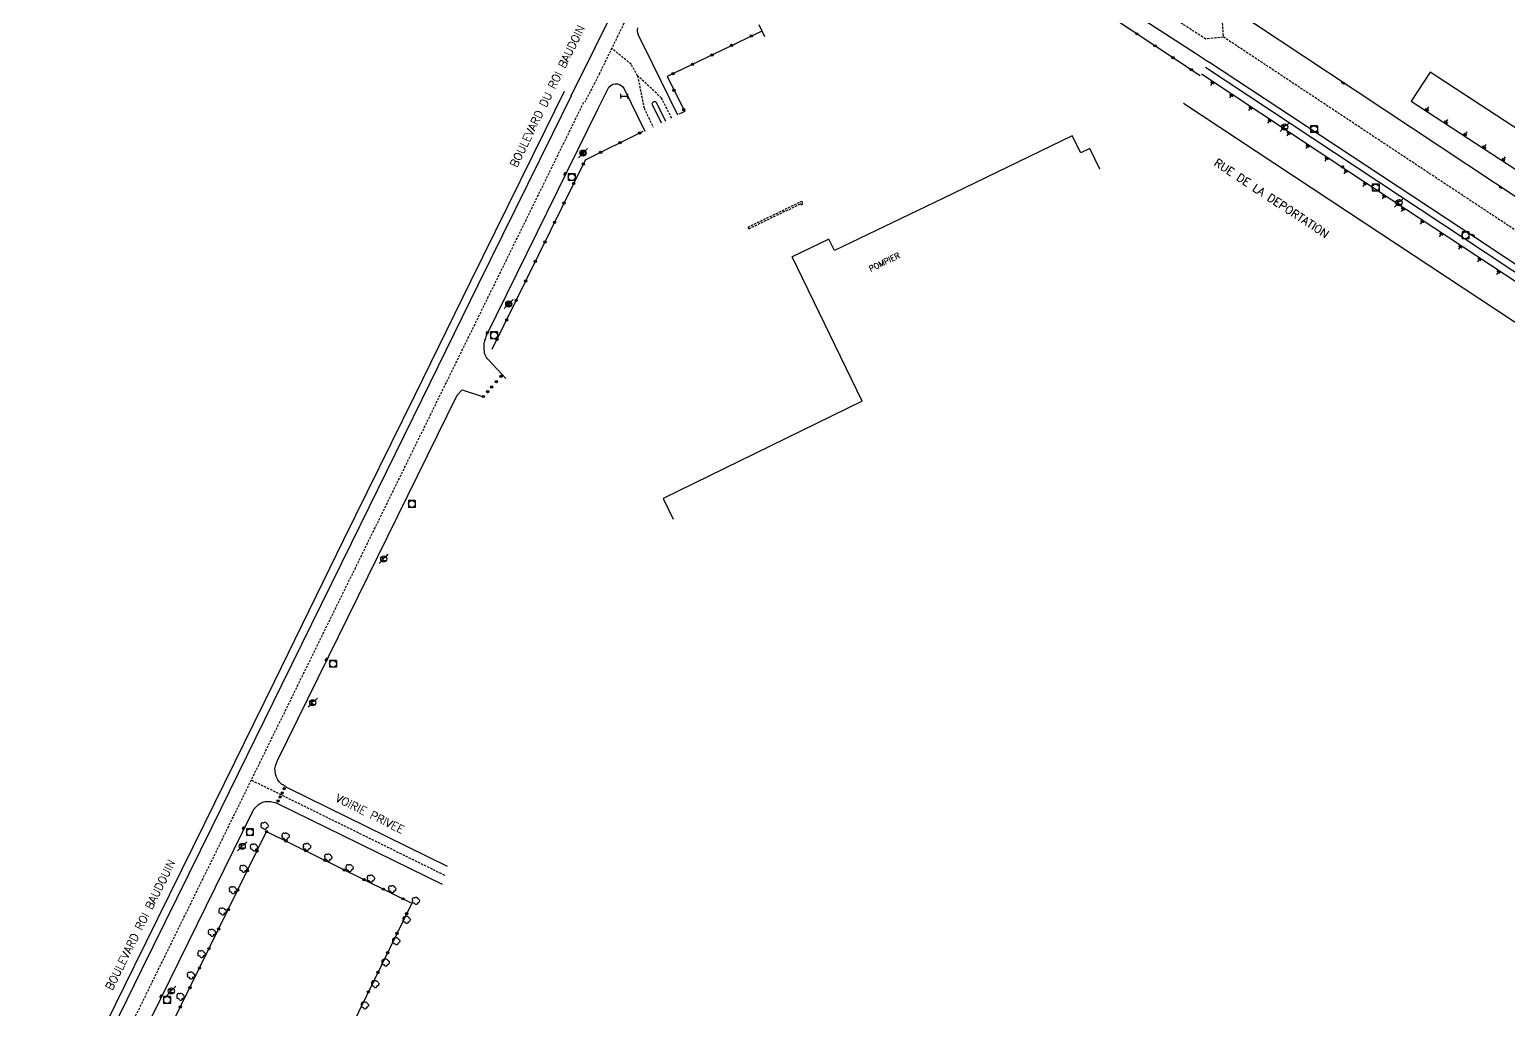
# Model space of a CAD drawing. Header units: millimetres. Extents: x 137000 to 138000, y 128000 to 129000.
# Drawn here: x 137282.5 to 137605.8, y 128397 to 128611.2 of the extents above; entities that cross this region are included whole.
import ezdxf
from ezdxf.enums import TextEntityAlignment as Align

# ---------------------------------------------------------------- set-up
doc = ezdxf.new("R2010")
doc.units = ezdxf.units.MM
doc.linetypes.add('DASHED', pattern=[0.75, 0.5, -0.25])
doc.layers.get('0').update_dxf_attribs({"linetype": 'CONTINUOUS'})
for name, color, linetype in [('w0001', 6, 'DASHED'), ('w0008', 7, 'CONTINUOUS'), ('w0100', 7, 'CONTINUOUS'), ('W0112', 1, 'DASHED'), ('w0211', 2, 'CONTINUOUS'), ('w0300', 7, 'CONTINUOUS'), ('w0322', 7, 'CONTINUOUS'), ('w0400', 7, 'CONTINUOUS'), ('w0420', 7, 'CONTINUOUS'), ('w0469', 7, 'CONTINUOUS'), ('W0471', 7, 'CONTINUOUS'), ('w0851', 7, 'CONTINUOUS'), ('W0984', 7, 'CONTINUOUS'), ('w0989', 7, 'CONTINUOUS'), ('W1474', 7, 'CONTINUOUS')]:
    doc.layers.add(name, color=color, linetype=linetype)
doc.styles.get("Standard").update_dxf_attribs({"font": 'romans.shx', "width": 0.85})

# ---------------------------------------------------------------- blocks, each defined once
blk = doc.blocks.new('t211o')
at = {"color": 0, "linetype": 'Continuous'}
for p, q in [((-0.29, 0.5), (-0.29, 0)), ((0, 1), (0, 0)), ((0.29, 0.5), (0.29, 0))]:
    blk.add_line(p, q, dxfattribs=at)
blk = doc.blocks.new('T471')
for p, q in [((-0.333334, 0.333334), (-0.333334, -0.333334)), ((-0.333334, 0.333334), (0.333334, 0.333334)), ((-0.333334, 0), (0, 0)), ((0.500001, 0.500001), (1.000002, 1.000002)), ((-0.500001, -0.500001), (-1.000002, -1.000002)), ((-0.333334, -0.333334), (0.333334, -0.333334))]:
    blk.add_line(p, q)
blk.add_ellipse((0, 0), major_axis=(0.471405, 0.471405), ratio=1, start_param=5.4977871438, end_param=11.780972451)
blk = doc.blocks.new('T420')
for p, q in [((0.75, 0.75), (-0.75, 0.75)), ((-0.75, 0.75), (-0.75, -0.75)), ((0.75, 0.75), (0.75, -0.75)), ((0.75, -0.75), (-0.75, -0.75))]:
    blk.add_line(p, q)
blk.add_ellipse((0, 0), major_axis=(-0.53, 0.53), ratio=1, start_param=3.926991, end_param=10.210176)
blk = doc.blocks.new('T400')
for p, q in [((-0.15, 0.3), (0.15, 0.3)), ((-0.15, -0.25), (-0.15, 0.3)), ((-0.15, 0.15), (0.15, 0.15)), ((-0.15, 0), (0.15, 0)), ((0.15, 0.3), (0.15, -0.25)), ((-0.15, -0.15), (0.15, -0.15)), ((-0.15, -0.25), (-0.15, -0.3)), ((-0.15, -0.3), (0.15, -0.3)), ((0.15, -0.3), (0.15, -0.25))]:
    blk.add_line(p, q)
blk = doc.blocks.new('t322o')
at = {"color": 0, "linetype": 'Continuous'}
for radius in [0.25, 0.15]:
    blk.add_circle((0, 0), radius, dxfattribs=at)
blk = doc.blocks.new('T300')
for p, q in [((-0.8, 0.51), (-0.86, 0.34)), ((-0.86, 0.34), (-0.86, 0.17)), ((-0.86, 0.17), (-0.74, 0.06)), ((-0.69, 0.63), (-0.8, 0.51)), ((-0.8, -0.06), (-0.74, 0.06)), ((-0.74, 0.06), (-0.69, 0.11)), ((-0.57, 0.69), (-0.69, 0.63)), ((-0.46, 0.69), (-0.57, 0.69)), ((-0.29, 0.63), (-0.46, 0.69)), ((-0.29, 0.63), (-0.17, 0.74)), ((-0.23, 0.57), (-0.29, 0.63)), ((-0.17, 0.74), (-0.06, 0.8)), ((-0.06, 0.8), (0.06, 0.8)), ((0.06, 0.8), (0.23, 0.74)), ((0.23, 0.74), (0.34, 0.63)), ((0.34, 0.63), (0.4, 0.51)), ((0.46, 0.46), (0.34, 0.46)), ((0.4, 0.51), (0.4, 0.46)), ((0.57, 0.4), (0.46, 0.46)), ((0.57, 0.4), (0.69, 0.29)), ((0.69, 0.29), (0.74, 0.17)), ((0.74, 0.06), (0.69, -0.17)), ((0.74, 0.17), (0.74, 0.06)), ((-0.8, -0.17), (-0.8, -0.06)), ((-0.8, -0.23), (-0.8, -0.17)), ((-0.74, -0.34), (-0.8, -0.23)), ((-0.69, -0.4), (-0.74, -0.34)), ((-0.51, -0.46), (-0.69, -0.4)), ((-0.4, -0.46), (-0.51, -0.46)), ((-0.4, -0.46), (-0.34, -0.46)), ((-0.34, -0.46), (-0.34, -0.4)), ((-0.34, -0.51), (-0.34, -0.46)), ((-0.29, -0.63), (-0.34, -0.51)), ((-0.17, -0.74), (-0.29, -0.63)), ((-0.06, -0.8), (-0.17, -0.74)), ((0.06, -0.8), (-0.06, -0.8)), ((0.17, -0.74), (0.06, -0.8)), ((0.23, -0.69), (0.17, -0.74)), ((0.29, -0.46), (0.23, -0.46)), ((0.29, -0.63), (0.23, -0.69)), ((0.46, -0.4), (0.29, -0.46)), ((0.34, -0.51), (0.29, -0.63)), ((0.34, -0.51), (0.34, -0.46)), ((0.57, -0.34), (0.46, -0.4)), ((0.63, -0.29), (0.57, -0.34)), ((0.69, -0.17), (0.63, -0.29))]:
    blk.add_line(p, q)
blk = doc.blocks.new('T851')
at = {"color": 0, "linetype": 'ByBlock', "lineweight": -2}
for p, q in [((-0.25, -0.15), (0, 0.32)), ((0, 0.32), (0.25, -0.15)), ((-0.25, -0.15), (0.25, -0.15))]:
    blk.add_line(p, q, dxfattribs=at)
for radius in [0.15, 0.05, 0.0333]:
    blk.add_circle((0, 0), radius, dxfattribs=at)
blk = doc.blocks.new('T1474')
at = {"color": 0, "linetype": 'Continuous', "flags": 128}
for points in [[(-0.75, -0.5), (-0.75, 0.5)], [(-0.75, 0), (0.75, 0)], [(0.75, 0), (0.75, -0.5), (0.75, 0.5)]]:
    blk.add_lwpolyline(points, dxfattribs=at)
blk = doc.blocks.new('T469')
at = {"color": 0, "linetype": 'ByBlock', "lineweight": -2, "flags": 128}
for points in [[(-0.35, 0.35), (0.35, -0.35)], [(-0.35, -0.35), (0.35, 0.35)]]:
    blk.add_lwpolyline(points, dxfattribs=at)
at = {"color": 0, "linetype": 'ByBlock', "lineweight": -2}
blk.add_circle((0, 0), 0.5, dxfattribs=at)

msp = doc.modelspace()

# ---------------------------------------------------------------- linework, layer by layer
at = {"layer": 'w0001'}
for points in [[(137467.32, 128666.46), (137470.93, 128660.37), (137472.78, 128658.27), (137475.89, 128655.83), (137480.79, 128652.32), (137486.64, 128648.4), (137493.77, 128643.91), (137501.74, 128639.33), (137509.27, 128635.43), (137517.16, 128631.4), (137524.52, 128627.04), (137532.87, 128621.62), (137543.07, 128614.87), (137543.44, 128609.55)], [(137420.02, 128652.69), (137420.97, 128644.63), (137421.23, 128641.66), (137422.47, 128636.19), (137418.67, 128626.82), (137412.43, 128612.59), (137407.09, 128601.61), (137403.86, 128595.35)], [(137543.44, 128609.55), (137539.61, 128609.14), (137528.03, 128616.65), (137519.08, 128622.37), (137506.88, 128629.57), (137499.26, 128633.84), (137491.85, 128638.25), (137485.65, 128642), (137481.64, 128644.5), (137477.15, 128646.88), (137472.22, 128648.64), (137467.58, 128649.36), (137464.78, 128649.15), (137457.48, 128648.65)], [(137422.86, 128591.84), (137420.63, 128596.25), (137415.41, 128601.13), (137414.01, 128603.65), (137409.76, 128607.1)], [(137415.41, 128601.13), (137416.82, 128594.06), (137418.81, 128589.88)]]:
    msp.add_lwpolyline(points, dxfattribs=at)
at = {"layer": 'w0001', "flags": 128}
for points in [[(138000, 128246.49), (137992.63, 128255.67), (137952.46, 128300.48), (137921.2, 128335.34), (137900.72, 128357.84), (137886.42, 128372.15), (137867.58, 128389.68), (137828.77, 128420.39), (137771.14, 128458.92), (137666.89, 128527.92), (137585.34, 128581.86), (137543.46, 128609.6)], [(137282.49, 128340.46), (137287.22, 128357.86), (137288.41, 128360.34), (137403.7, 128595.42)], [(137373.26, 128426.27), (137330.95, 128447.08)]]:
    msp.add_lwpolyline(points, dxfattribs=at)
at = {"layer": 'w0008'}
for points in [[(137400.92, 128596.74), (137411.35, 128617.97), (137412.23, 128619.86), (137412.98, 128621.73), (137413.86, 128624.32)], [(137518.29, 128618.47), (137537.6, 128605.94), (137540.25, 128604.18)], [(137441.93, 128612.33), (137443.14, 128609.73)], [(137424.2, 128592.5), (137418.8, 128603.47), (137415.62, 128609.97), (137415.44, 128610.43), (137415.39, 128611.03), (137415.49, 128611.56)], [(137406.8, 128593.96), (137408.87, 128598.16), (137409.15, 128598.62), (137409.55, 128599), (137410.02, 128599.25), (137410.54, 128599.35), (137410.99, 128599.35), (137411.46, 128599.21), (137411.85, 128598.99), (137412.21, 128598.66), (137412.5, 128598.25), (137417.02, 128589.02)], [(137420.6, 128590.75), (137418.65, 128594.75), (137418.6, 128595.05), (137418.75, 128595.36), (137419.02, 128595.49), (137419.29, 128595.47), (137419.45, 128595.34), (137421.53, 128591.18)]]:
    msp.add_lwpolyline(points, dxfattribs=at)
at = {"layer": 'w0008', "flags": 128}
for points in [[(137545.35, 128615.81), (137566.2, 128602.01), (137602.98, 128577.66), (137643.38, 128550.91), (137682.23, 128525.29), (137724.74, 128497.11), (137766.79, 128469.34), (137798.91, 128448.02), (137801.8, 128446.13), (137812.33, 128439.15, -0.000625), (137814.73, 128437.56, -0.000243), (137820.89, 128433.45, -0.002939), (137826.03, 128429.98, -0.004223), (137829.57, 128427.51, -0.003185), (137829.72, 128427.4, -0.000066), (137837.3, 128421.88, -0.002571), (137840.45, 128419.56, -0.001413), (137846.15, 128415.28), (137848.81, 128418.65), (137813.07, 128448.93)], [(137386.57, 128534.89), (137382.78, 128539, -0.057431), (137382.11, 128540.08, -0.090983), (137381.91, 128540.86, -0.027404), (137381.87, 128542.38, -0.06309), (137381.98, 128543.04, -0.010857), (137382.28, 128544, -0.032107), (137382.41, 128544.32), (137400.08, 128580.32), (137406.78, 128593.97)], [(137373.83, 128428.2), (137356.21, 128436.88), (137339.01, 128445.35, -0.028526), (137338.29, 128445.76, -0.020947), (137337.37, 128446.41, -0.102951), (137336.75, 128447.14, -0.073613), (137336.28, 128448.39, -0.04813), (137336.14, 128449.6, -0.0869), (137336.24, 128450.26, -0.010211), (137336.52, 128451.03, -0.022243), (137336.67, 128451.37), (137347.84, 128474.03), (137375.95, 128531.24), (137377.07, 128532.47), (137381.27, 128531.03)], [(137295.2, 128366.83), (137329.1, 128435.89), (137331.2, 128440.17, -0.06133), (137331.68, 128440.9, -0.04367), (137332.55, 128441.76, -0.103456), (137333.6, 128442.32, -0.096795), (137334.86, 128442.43, -0.030709), (137336.09, 128442.22, -0.057366), (137336.72, 128442), (137372.68, 128424.34)]]:
    msp.add_lwpolyline(points, format="xyb", dxfattribs=at)
for points in [[(137539.54, 128602.99), (137600.7, 128562.53), (137655.81, 128526.05)], [(137637.51, 128539.86), (137598.55, 128565.69), (137564.79, 128587.95), (137540.25, 128604.19)], [(137399.35, 128597.71), (137395.11, 128589.08), (137378.89, 128556.13), (137366.65, 128531.12), (137351.15, 128499.67), (137335.94, 128468.62), (137320.7, 128437.64), (137305.36, 128406.4), (137289.14, 128373.35)], [(137400.89, 128596.75), (137396.73, 128588.28), (137380.51, 128555.34), (137368.27, 128530.33), (137352.77, 128498.87), (137337.56, 128467.83), (137322.32, 128436.84), (137306.98, 128405.6), (137290.76, 128372.55)]]:
    msp.add_lwpolyline(points, dxfattribs=at)
at = {"layer": 'w0100'}
msp.add_line((137464.48, 128529.93), (137449.18, 128561.53), dxfattribs=at)
for points in [[(137516.43, 128580.7), (137514.31, 128585.23), (137512.3, 128584.28), (137510.42, 128588), (137482.14, 128574.3), (137458.42, 128562.9), (137457.21, 128565.41), (137449.18, 128561.53)], [(137464.48, 128529.93), (137421.01, 128508.67), (137423.2, 128504.19)]]:
    msp.add_lwpolyline(points, dxfattribs=at)
at = {"layer": 'W0112'}
for points in [[(137439.56, 128568.02), (137451.28, 128573.69), (137451.56, 128573.07), (137451.56, 128573.07), (137451.56, 128573.07), (137451.56, 128573.07), (137451.56, 128573.07), (137451.56, 128573.07), (137451.56, 128573.07), (137451.56, 128573.07), (137451.56, 128573.07), (137451.56, 128573.07), (137451.56, 128573.07), (137451.56, 128573.07), (137451.56, 128573.07), (137451.56, 128573.07), (137451.56, 128573.07), (137451.56, 128573.07), (137451.56, 128573.07), (137451.56, 128573.07), (137451.56, 128573.07), (137451.56, 128573.07), (137451.56, 128573.07), (137451.56, 128573.07), (137451.56, 128573.07), (137451.56, 128573.07), (137451.56, 128573.07), (137451.56, 128573.07), (137451.56, 128573.07), (137451.56, 128573.07), (137451.56, 128573.07), (137451.56, 128573.07), (137451.56, 128573.07), (137451.56, 128573.07), (137451.56, 128573.07), (137451.56, 128573.07), (137451.56, 128573.07), (137451.56, 128573.07), (137451.56, 128573.07), (137451.56, 128573.07), (137451.56, 128573.07), (137451.56, 128573.07), (137451.56, 128573.07), (137451.56, 128573.07), (137451.56, 128573.07), (137451.56, 128573.07), (137451.56, 128573.07), (137451.56, 128573.07), (137451.56, 128573.07), (137451.56, 128573.07), (137451.56, 128573.07), (137451.56, 128573.07), (137451.56, 128573.07), (137451.56, 128573.07), (137451.56, 128573.07), (137451.56, 128573.07), (137451.56, 128573.07), (137451.56, 128573.07), (137451.56, 128573.07), (137451.56, 128573.07), (137451.56, 128573.07), (137451.56, 128573.07), (137451.56, 128573.07), (137451.56, 128573.07), (137451.56, 128573.07), (137451.56, 128573.07), (137451.56, 128573.07), (137451.56, 128573.07), (137451.56, 128573.07), (137451.56, 128573.07), (137451.56, 128573.07), (137451.56, 128573.07), (137451.56, 128573.07), (137451.56, 128573.07), (137451.56, 128573.07), (137451.56, 128573.07), (137451.56, 128573.07), (137451.56, 128573.07), (137451.56, 128573.07), (137451.56, 128573.07), (137451.56, 128573.07), (137451.56, 128573.07), (137451.56, 128573.07), (137451.56, 128573.07), (137451.56, 128573.07), (137451.56, 128573.07), (137451.56, 128573.07), (137451.56, 128573.07), (137451.56, 128573.07), (137451.56, 128573.07), (137451.56, 128573.07), (137451.56, 128573.07), (137451.56, 128573.07), (137451.56, 128573.07), (137451.56, 128573.07), (137451.56, 128573.07), (137451.56, 128573.07), (137451.56, 128573.07), (137451.56, 128573.07), (137451.56, 128573.07), (137451.56, 128573.07), (137451.56, 128573.07), (137451.56, 128573.07), (137451.56, 128573.07), (137451.56, 128573.07), (137451.56, 128573.07), (137451.56, 128573.07), (137451.56, 128573.07), (137451.56, 128573.07), (137451.56, 128573.07), (137451.56, 128573.07), (137451.56, 128573.07), (137451.56, 128573.07), (137451.56, 128573.07), (137451.56, 128573.07), (137451.56, 128573.07), (137451.56, 128573.07), (137451.56, 128573.07), (137451.56, 128573.07), (137451.56, 128573.07)], [(137439.56, 128568.02), (137439.74, 128567.66), (137451.08, 128573.15), (137451.2, 128572.9), (137451.56, 128573.07), (137451.56, 128573.07), (137451.56, 128573.07), (137451.56, 128573.07), (137451.56, 128573.07), (137451.56, 128573.07), (137451.56, 128573.07), (137451.56, 128573.07), (137451.56, 128573.07), (137451.56, 128573.07), (137451.56, 128573.07), (137451.56, 128573.07), (137451.56, 128573.07), (137451.56, 128573.07), (137451.56, 128573.07), (137451.56, 128573.07), (137451.56, 128573.07), (137451.56, 128573.07), (137451.56, 128573.07), (137451.56, 128573.07), (137451.56, 128573.07), (137451.56, 128573.07), (137451.56, 128573.07), (137451.56, 128573.07), (137451.56, 128573.07), (137451.56, 128573.07), (137451.56, 128573.07), (137451.56, 128573.07), (137451.56, 128573.07), (137451.56, 128573.07), (137451.56, 128573.07), (137451.56, 128573.07), (137451.56, 128573.07), (137451.56, 128573.07), (137451.56, 128573.07), (137451.56, 128573.07), (137451.56, 128573.07), (137451.56, 128573.07), (137451.56, 128573.07), (137451.56, 128573.07), (137451.56, 128573.07), (137451.56, 128573.07), (137451.56, 128573.07), (137451.56, 128573.07), (137451.56, 128573.07), (137451.56, 128573.07), (137451.56, 128573.07), (137451.56, 128573.07), (137451.56, 128573.07), (137451.56, 128573.07), (137451.56, 128573.07), (137451.56, 128573.07), (137451.56, 128573.07), (137451.56, 128573.07), (137451.56, 128573.07), (137451.56, 128573.07), (137451.56, 128573.07), (137451.56, 128573.07), (137451.56, 128573.07), (137451.56, 128573.07), (137451.56, 128573.07), (137451.56, 128573.07), (137451.56, 128573.07), (137451.56, 128573.07), (137451.56, 128573.07), (137451.56, 128573.07), (137451.56, 128573.07), (137451.56, 128573.07), (137451.56, 128573.07), (137451.56, 128573.07), (137451.56, 128573.07), (137451.56, 128573.07), (137451.56, 128573.07), (137451.56, 128573.07), (137451.56, 128573.07), (137451.56, 128573.07), (137451.56, 128573.07), (137451.56, 128573.07), (137451.56, 128573.07), (137451.56, 128573.07), (137451.56, 128573.07), (137451.56, 128573.07), (137451.56, 128573.07), (137451.56, 128573.07), (137451.56, 128573.07), (137451.56, 128573.07), (137451.56, 128573.07), (137451.56, 128573.07), (137451.56, 128573.07), (137451.56, 128573.07), (137451.56, 128573.07), (137451.56, 128573.07), (137451.56, 128573.07), (137451.56, 128573.07), (137451.56, 128573.07), (137451.56, 128573.07), (137451.56, 128573.07), (137451.56, 128573.07), (137451.56, 128573.07), (137451.56, 128573.07), (137451.56, 128573.07), (137451.56, 128573.07), (137451.56, 128573.07), (137451.56, 128573.07), (137451.56, 128573.07), (137451.56, 128573.07), (137451.56, 128573.07), (137451.56, 128573.07), (137451.56, 128573.07), (137451.56, 128573.07), (137451.56, 128573.07), (137451.56, 128573.07), (137451.56, 128573.07), (137451.56, 128573.07), (137451.56, 128573.07), (137451.56, 128573.07)]]:
    msp.add_lwpolyline(points, dxfattribs=at)
at = {"layer": 'w0211', "flags": 128}
for points in [[(137538.69, 128601.56), (137570.9, 128580.21), (137632.86, 128539.33), (137635.13, 128537.83)], [(137810.8, 128447.62), (137755.88, 128491.06), (137754.27, 128492.15), (137704.15, 128525.38), (137651.92, 128560.6), (137588.69, 128601.91), (137584.54, 128595.56), (137647.73, 128554.28), (137699.93, 128519.08), (137750.05, 128485.86), (137752.27, 128484.35), (137782.69, 128463.68), (137811.67, 128442.65), (137831.24, 128432.36)], [(137638.23, 128526.68), (137638.23, 128526.68), (137628.68, 128533.01), (137566.72, 128573.88), (137534.78, 128595.05)]]:
    msp.add_lwpolyline(points, dxfattribs=at)
at = {"layer": 'w0322'}
for points in [[(137538.43, 128601.12), (137518.32, 128614.39), (137495.83, 128629.14), (137492.74, 128629.88), (137490.11, 128630.95), (137483.59, 128631.03), (137450, 128614.54)], [(137442.4, 128610.82), (137442.4, 128610.82), (137442.4, 128610.82), (137442.4, 128610.82), (137442.4, 128610.82), (137442.4, 128610.82), (137442.4, 128610.82), (137442.4, 128610.82), (137442.4, 128610.82), (137442.4, 128610.82), (137442.4, 128610.82), (137442.4, 128610.82), (137442.4, 128610.82), (137442.4, 128610.82), (137442.4, 128610.82), (137442.4, 128610.82), (137442.4, 128610.82), (137421.89, 128600.96), (137425.71, 128593.29), (137424.45, 128592.7)], [(137442.4, 128610.82), (137442.4, 128610.82), (137442.4, 128610.82), (137442.4, 128610.82), (137442.4, 128610.82), (137442.4, 128610.82), (137442.4, 128610.82), (137442.4, 128610.82), (137442.4, 128610.82), (137442.4, 128610.82), (137442.4, 128610.82), (137442.4, 128610.82), (137442.4, 128610.82), (137442.4, 128610.82), (137442.4, 128610.82), (137442.4, 128610.82), (137442.4, 128610.82), (137442.4, 128610.82), (137442.4, 128610.82), (137442.4, 128610.82), (137442.4, 128610.82), (137442.4, 128610.82), (137442.4, 128610.82), (137442.4, 128610.82), (137442.4, 128610.82), (137442.4, 128610.82), (137442.4, 128610.82), (137442.4, 128610.82), (137442.4, 128610.82), (137442.4, 128610.82), (137442.4, 128610.82), (137442.4, 128610.82), (137442.4, 128610.82), (137442.4, 128610.82), (137442.4, 128610.82), (137442.4, 128610.82), (137442.4, 128610.82), (137442.4, 128610.82), (137442.4, 128610.82), (137442.4, 128610.82), (137442.4, 128610.82), (137442.4, 128610.82), (137442.4, 128610.82), (137442.4, 128610.82), (137442.4, 128610.82), (137442.4, 128610.82), (137442.4, 128610.82), (137442.4, 128610.82), (137442.4, 128610.82), (137442.4, 128610.82), (137442.4, 128610.82), (137442.4, 128610.82), (137442.4, 128610.82), (137442.4, 128610.82), (137442.4, 128610.82), (137442.4, 128610.82), (137442.4, 128610.82), (137442.4, 128610.82), (137442.4, 128610.82), (137442.4, 128610.82), (137442.4, 128610.82), (137442.4, 128610.82), (137442.4, 128610.82), (137442.4, 128610.82), (137442.4, 128610.82), (137442.4, 128610.82), (137442.4, 128610.82), (137442.4, 128610.82), (137442.4, 128610.82), (137442.4, 128610.82), (137442.4, 128610.82), (137442.4, 128610.82), (137442.4, 128610.82), (137442.4, 128610.82), (137442.4, 128610.82), (137442.4, 128610.82), (137442.4, 128610.82), (137442.4, 128610.82), (137442.4, 128610.82), (137442.4, 128610.82), (137442.4, 128610.82), (137442.4, 128610.82), (137442.4, 128610.82), (137442.4, 128610.82), (137442.4, 128610.82), (137442.4, 128610.82), (137442.4, 128610.82), (137442.4, 128610.82), (137442.4, 128610.82), (137442.4, 128610.82), (137442.4, 128610.82), (137442.4, 128610.82), (137442.4, 128610.82), (137442.4, 128610.82), (137442.4, 128610.82), (137442.4, 128610.82), (137442.4, 128610.82), (137442.4, 128610.82), (137442.4, 128610.82), (137442.4, 128610.82), (137442.4, 128610.82)], [(137383.62, 128541.33), (137404, 128582.76), (137416.65, 128589.01), (137416.65, 128589.01), (137416.65, 128589.01), (137416.65, 128589.01), (137416.65, 128589.01), (137416.65, 128589.01), (137416.65, 128589.01), (137416.65, 128589.01), (137416.65, 128589.01), (137416.65, 128589.01), (137416.65, 128589.01), (137416.65, 128589.01), (137416.65, 128589.01), (137416.65, 128589.01), (137416.65, 128589.01), (137416.65, 128589.01), (137416.65, 128589.01), (137416.65, 128589.01), (137416.65, 128589.01), (137416.65, 128589.01), (137416.65, 128589.01), (137416.65, 128589.01), (137416.65, 128589.01), (137416.65, 128589.01), (137416.65, 128589.01), (137416.65, 128589.01), (137416.65, 128589.01), (137416.65, 128589.01), (137416.65, 128589.01), (137416.65, 128589.01), (137416.65, 128589.01), (137416.65, 128589.01), (137416.65, 128589.01), (137416.65, 128589.01), (137416.65, 128589.01), (137416.65, 128589.01), (137416.65, 128589.01), (137416.65, 128589.01), (137416.65, 128589.01), (137416.65, 128589.01), (137416.65, 128589.01), (137416.65, 128589.01), (137416.65, 128589.01), (137416.65, 128589.01), (137416.65, 128589.01), (137416.65, 128589.01), (137416.65, 128589.01), (137416.65, 128589.01), (137416.65, 128589.01), (137416.65, 128589.01), (137416.65, 128589.01), (137416.65, 128589.01), (137416.65, 128589.01), (137416.65, 128589.01), (137416.65, 128589.01), (137416.65, 128589.01), (137416.65, 128589.01), (137416.65, 128589.01), (137416.65, 128589.01), (137416.65, 128589.01), (137416.65, 128589.01), (137416.65, 128589.01), (137416.65, 128589.01), (137416.65, 128589.01), (137416.65, 128589.01), (137416.65, 128589.01), (137416.65, 128589.01), (137416.65, 128589.01), (137416.65, 128589.01), (137416.65, 128589.01), (137416.65, 128589.01), (137416.65, 128589.01), (137416.65, 128589.01), (137416.65, 128589.01), (137416.65, 128589.01), (137416.65, 128589.01), (137416.65, 128589.01), (137416.65, 128589.01), (137416.65, 128589.01), (137416.65, 128589.01), (137416.65, 128589.01), (137416.65, 128589.01), (137416.65, 128589.01), (137416.65, 128589.01), (137416.65, 128589.01), (137416.65, 128589.01), (137416.65, 128589.01), (137416.65, 128589.01), (137416.65, 128589.01), (137416.65, 128589.01), (137416.65, 128589.01), (137416.65, 128589.01), (137416.65, 128589.01), (137416.65, 128589.01), (137416.65, 128589.01), (137416.65, 128589.01), (137416.65, 128589.01), (137416.65, 128589.01), (137416.65, 128589.01)], [(137416.65, 128589.01), (137416.65, 128589.01), (137416.65, 128589.01), (137416.65, 128589.01), (137416.65, 128589.01), (137416.65, 128589.01), (137416.65, 128589.01), (137416.65, 128589.01), (137416.65, 128589.01), (137416.65, 128589.01), (137416.65, 128589.01), (137416.65, 128589.01), (137416.65, 128589.01), (137416.65, 128589.01), (137416.65, 128589.01), (137416.65, 128589.01), (137416.65, 128589.01), (137416.65, 128589.01), (137416.65, 128589.01), (137416.65, 128589.01)]]:
    msp.add_lwpolyline(points, dxfattribs=at)
at = {"layer": 'w0322', "flags": 128}
msp.add_lwpolyline([(137310.62, 128352.16), (137295.26, 128356.36), (137334.3, 128435.86), (137366.06, 128420.19), (137332.96, 128352.59), (137330.17, 128346.87), (137318.6, 128350.01)], dxfattribs=at)

# ---------------------------------------------------------------- block references
at = {"layer": 'w0211'}
for p, rotation in [((137541.26, 128599.85), 146.4667355011755), ((137545.43, 128597.09), 146.4667355011848), ((137549.59, 128594.33), 146.4667355011755), ((137587.76, 128593.46), 326.8447701094581), ((137553.76, 128591.57), 146.4667355011778), ((137591.95, 128590.73), 326.8447701094581), ((137557.93, 128588.81), 146.4667355011755), ((137562.1, 128586.04), 146.4667355011848), ((137596.13, 128587.99), 326.8447701094581), ((137600.32, 128585.26), 326.8447701094581), ((137566.26, 128583.28), 146.4667355011755), ((137604.5, 128582.52), 326.8447701094511), ((137570.43, 128580.52), 146.4667355011755), ((137574.6, 128577.76), 146.5865199536152), ((137578.78, 128575.01), 146.5865199536244), ((137582.95, 128572.26), 146.5865199536244), ((137587.13, 128569.5), 146.5865199536152), ((137591.3, 128566.75), 146.5865199536244), ((137595.47, 128564), 146.5865199536314), ((137599.65, 128561.24), 146.5865199536152), ((137603.82, 128558.49), 146.5865199536244)]:
    msp.add_blockref('t211o', p, dxfattribs=dict(at, rotation=rotation))
at = {"layer": 'w0300'}
for p in [(137333.91, 128437.09), (137338.52, 128434.8), (137331.59, 128432.38), (137343.18, 128432.49), (137347.84, 128430.18), (137329.3, 128427.72), (137352.5, 128427.87), (137357.16, 128425.56), (137327, 128423.05), (137361.82, 128423.25), (137366.99, 128420.69), (137324.71, 128418.38), (137364.95, 128416.53), (137322.42, 128413.72), (137362.67, 128411.86), (137320.12, 128409.05), (137317.83, 128404.38), (137360.39, 128407.19), (137358.11, 128402.51), (137315.53, 128399.72), (137355.82, 128397.84)]:
    msp.add_blockref('T300', p, dxfattribs=at)
at = {"layer": 'w0322'}
for p, rotation in [((137440.26, 128609.79), 205.666425102993), ((137524.55, 128610.28), 146.5883891494453), ((137431.69, 128605.68), 205.666425102993), ((137435.97, 128607.74), 205.666425102993), ((137528.51, 128607.66), 146.5883891494453), ((137427.41, 128603.62), 205.666425102993), ((137532.48, 128605.05), 146.5883891494453), ((137536.44, 128602.43), 146.5883891494453), ((137423.13, 128601.56), 205.666425102993), ((137423.39, 128597.95), 296.460408332774), ((137425.5, 128593.7), 296.460408332774), ((137411.58, 128586.5), 26.28524748710136), ((137415.84, 128588.61), 26.28524748710136), ((137407.32, 128584.4), 26.28524748710136), ((137403.54, 128581.82), 63.79899218757102), ((137401.44, 128577.56), 63.79899218757102), ((137399.35, 128573.3), 63.79899218757102), ((137397.25, 128569.04), 63.79899218757102), ((137395.15, 128564.77), 63.79899218757102), ((137393.05, 128560.51), 63.79899218757102), ((137390.96, 128556.25), 63.79899218757102), ((137388.86, 128551.99), 63.79899218757102), ((137386.76, 128547.73), 63.79899218757102), ((137384.67, 128543.46), 63.79899218757102), ((137384.55, 128534.25), 218.5088827076297), ((137385.52, 128535.38), 218.50888270764), ((137381.68, 128530.98), 218.50888270764), ((137382.61, 128532.03), 218.50888270764), ((137383.51, 128533.08), 218.50888270764), ((137337.71, 128444.3), 218.50888270764), ((137338.15, 128445.21), 218.50888270764), ((137336.83, 128442.51), 218.50888270764), ((137337.27, 128443.4), 218.50888270764), ((137334.29, 128435.86), 63.84850358488521), ((137338.55, 128433.76), 333.7363106904623), ((137332.2, 128431.6), 63.84850358488521), ((137342.81, 128431.66), 333.7363106904623), ((137330.11, 128427.33), 63.84850358488521), ((137347.07, 128429.56), 333.7363106904623), ((137351.33, 128427.46), 333.7363106904623), ((137355.59, 128425.36), 333.7363106904623), ((137328.01, 128423.07), 63.84850358488521), ((137359.85, 128423.26), 333.7363106904623), ((137364.11, 128421.15), 333.7363106904623), ((137325.92, 128418.8), 63.84850358488521), ((137364.93, 128417.88), 243.9094019451248), ((137323.83, 128414.54), 63.84850358488521), ((137362.84, 128413.61), 243.9094019451248), ((137321.73, 128410.28), 63.84850358488521), ((137360.75, 128409.35), 243.9094019451248), ((137319.64, 128406.01), 63.84850358488521), ((137358.66, 128405.08), 243.9094019451248), ((137317.55, 128401.75), 63.84850358488521), ((137356.57, 128400.81), 243.9094019451248), ((137315.45, 128397.49), 63.84850358488521)]:
    msp.add_blockref('t322o', p, dxfattribs=dict(at, rotation=rotation))
at = {"layer": 'w0400'}
for p, rotation in [((137569.59, 128599.58), 236.3415631126791), ((137563.91, 128588.72), 57.05959294729098), ((137399.58, 128579.66), 153.8648028375576), ((137604.1, 128576.73), 235.9071282392837), ((137598.02, 128566.21), 56.59271055456479), ((137382.55, 128544.94), 333.8648028375885), ((137347.38, 128473.43), 153.7593525110105), ((137329.29, 128436.61), 333.8040004706183), ((137311.22, 128399.82), 153.8520544951309)]:
    msp.add_blockref('T400', p, dxfattribs=dict(at, rotation=rotation))
at = {"layer": 'w0420'}
for p in [(137563.29, 128589.43), (137401, 128578.93), (137576.74, 128576.65), (137596.39, 128566.22), (137384.01, 128544.36), (137366.06, 128507.49), (137348.82, 128472.54), (137330.64, 128435.72), (137312.55, 128399.03)]:
    msp.add_blockref('T420', p, dxfattribs=at)
at = {"layer": 'w0469'}
for p in [(137403.48, 128584.16), (137387.26, 128551.16)]:
    msp.add_blockref('T469', p, dxfattribs=at)
at = {"layer": 'W0471'}
for p in [(137556.89, 128589.92), (137403.48, 128584.2), (137581.87, 128573.36), (137387.24, 128551.22), (137359.91, 128495.48), (137344.4, 128464.02), (137328.98, 128432.64), (137313.49, 128401.02)]:
    msp.add_blockref('T471', p, dxfattribs=at)
at = {"layer": 'w0851'}
msp.add_blockref('T851', (137569.53, 128581.21), dxfattribs=at)
at = {"layer": 'W1474'}
msp.add_blockref('T1474', (137412.5, 128596.66), dxfattribs=at)

# ---------------------------------------------------------------- texts
at = {"layer": 'W0984'}
msp.add_text('POMPIER', height=1.25, rotation=25.6951, dxfattribs=at).set_placement((137469.37, 128560.39), align=Align.MIDDLE)
at = {"layer": 'w0989'}
for s, rotation, p in [('BOULEVARD DU ROI BAUDOIN', 64.0998, (137395.68, 128596.66)), ('RUE DE LA DEPORTATION', 326.6492, (137554.01, 128574.33)), ('VOIRIE PRIVEE', 333.7743, (137356.89, 128439.75)), ('BOULEVARD ROI BAUDOUIN', 63.7842, (137306.7, 128415.46))]:
    msp.add_text(s, height=1.75, rotation=rotation, dxfattribs=at).set_placement(p, align=Align.MIDDLE)

doc.saveas('drawing.dxf')
